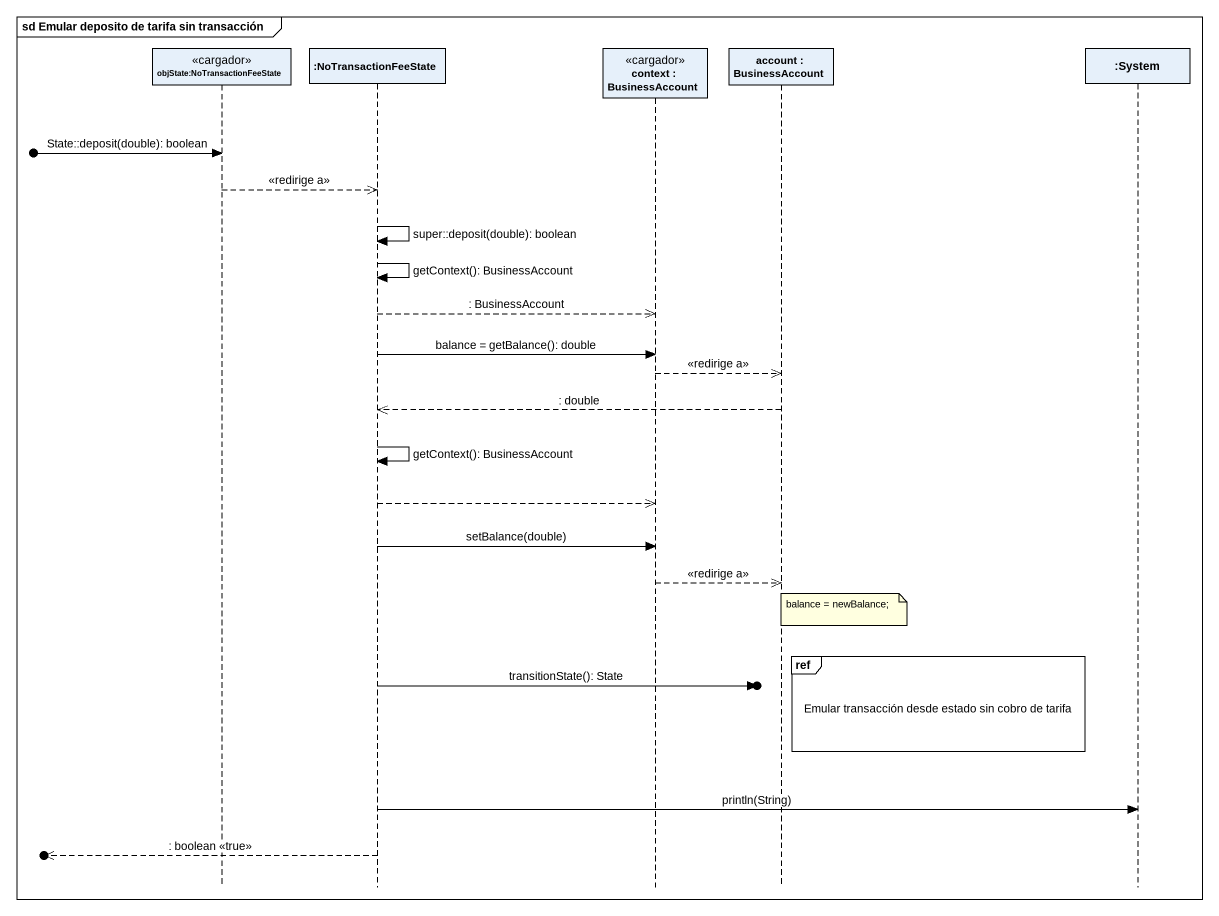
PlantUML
@startuml
mainframe sd Emular deposito de tarifa sin transacción
hide footbox
participant "objState:NoTransactionFeeState" as objState <<cargador>>
participant ":NoTransactionFeeState" as NoTransactionFeeState
participant "context : BusinessAccount" as context <<cargador>>
participant "account : BusinessAccount" as account
participant ":System" as System

[o-> objState : State::deposit(double): boolean
objState -->> NoTransactionFeeState : <<redirige a>>
NoTransactionFeeState -> NoTransactionFeeState : super::deposit(double): boolean
NoTransactionFeeState -> NoTransactionFeeState : getContext(): BusinessAccount
NoTransactionFeeState -->> context : : BusinessAccount
NoTransactionFeeState -> context : balance = getBalance(): double
context -->> account : <<redirige a>>
account -->> NoTransactionFeeState : : double
NoTransactionFeeState -> NoTransactionFeeState : getContext(): BusinessAccount
NoTransactionFeeState -->> context
NoTransactionFeeState -> context : setBalance(double)
context -->> account : <<redirige a>>
note over account : balance = newBalance;
ref over account : Emular transacción desde estado sin cobro de tarifa
NoTransactionFeeState ->o] : transitionState(): State
NoTransactionFeeState -> System : println(String)
[o<<-- NoTransactionFeeState : : boolean <<true>>
@enduml
